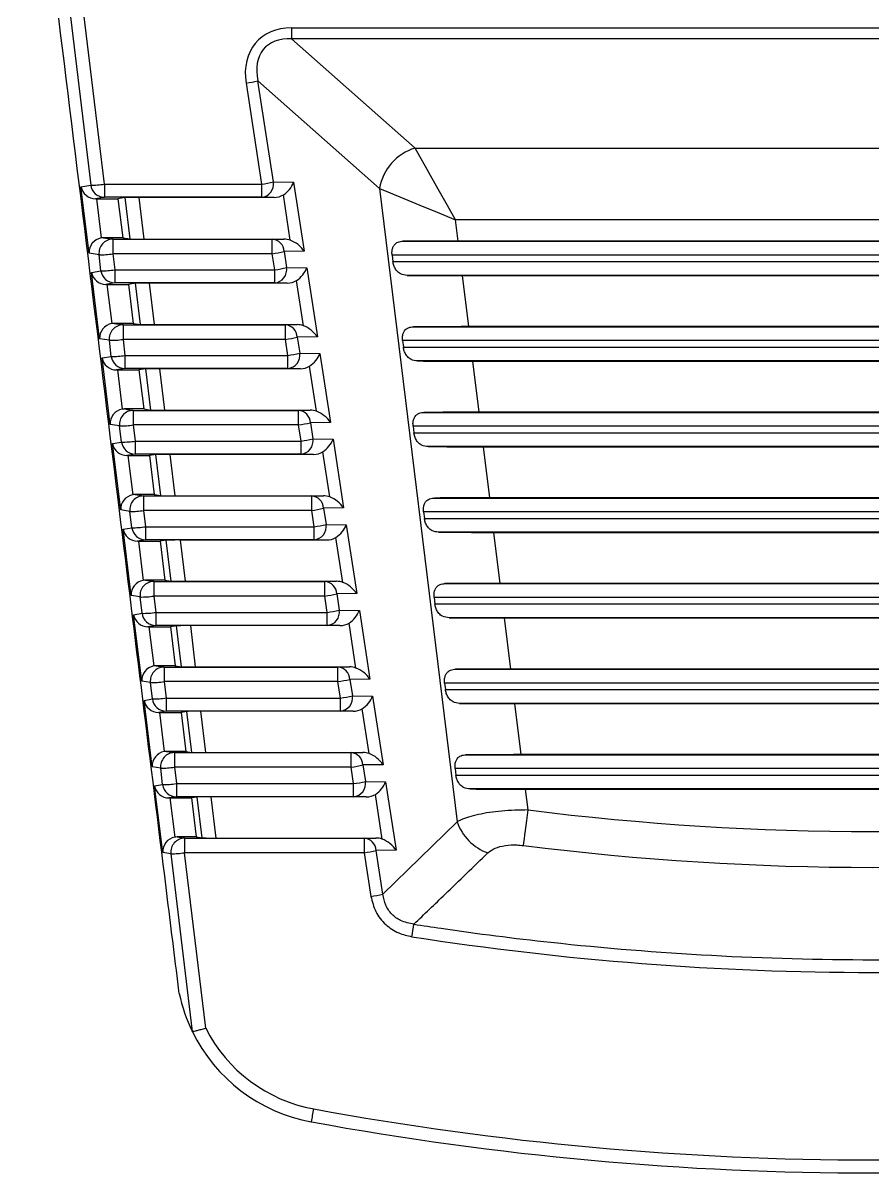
# Model space of a CAD drawing. Extents: x 12.3 to 108.7, y 1.1 to 80.4.
# Drawn here: x 47.134 to 47.749, y 27.602 to 28.435 of the extents above; entities that cross this region are included whole.
import ezdxf

# ---------------------------------------------------------------- set-up
doc = ezdxf.new("R2010")
doc.units = 0
doc.header["$MEASUREMENT"] = 0
doc.layers.add('OBJECT', color=7, linetype='CONTINUOUS')

msp = doc.modelspace()

# ---------------------------------------------------------------- linework, layer by layer
at = {"layer": 'OBJECT'}
for p, q in [((47.1338, 28.72596), (47.18282, 28.31742)), ((47.19273, 28.31811), (47.14368, 28.7269)), ((47.32832, 28.43141), (48.17025, 28.43141)), ((47.32832, 28.43141), (47.32832, 28.42327)), ((48.17025, 28.42327), (47.32832, 28.42327)), ((47.41766, 28.34423), (47.32832, 28.42327)), ((47.29531, 28.39132), (47.30655, 28.31811)), ((47.31515, 28.31969), (47.30391, 28.39291)), ((47.30391, 28.39291), (47.39187, 28.31508)), ((47.41766, 28.34423), (48.0809, 28.34423)), ((47.31515, 28.31969), (47.32974, 28.31947)), ((47.17579, 28.31623), (47.18282, 28.31742)), ((47.18169, 28.26815), (47.17579, 28.31623)), ((47.19273, 28.31811), (47.30655, 28.31811)), ((47.19273, 28.31811), (47.19273, 28.30863)), ((47.30655, 28.31811), (47.30655, 28.30863)), ((47.32974, 28.31947), (47.33742, 28.26948)), ((47.39187, 28.31508), (47.4482, 27.85633)), ((47.19273, 28.30863), (47.18621, 28.30753)), ((47.18692, 28.30753), (47.20255, 28.30753)), ((47.18692, 28.30753), (47.19041, 28.27913)), ((47.30655, 28.30863), (47.19273, 28.30863)), ((47.20777, 28.30841), (47.20255, 28.30753)), ((47.20255, 28.30753), (47.20602, 28.27928)), ((47.21137, 28.27842), (47.20777, 28.30841)), ((47.31567, 28.3085), (47.21775, 28.3085)), ((47.21775, 28.3085), (47.22137, 28.27833)), ((47.31567, 28.3085), (47.30655, 28.30863)), ((47.32734, 28.27752), (47.32231, 28.31035)), ((47.44891, 28.27691), (47.44703, 28.29227)), ((48.05154, 28.29227), (47.44703, 28.29227)), ((47.19214, 28.27928), (47.19879, 28.27821)), ((47.20602, 28.27928), (47.19214, 28.27928)), ((47.19879, 28.27821), (47.19879, 28.26768)), ((47.19879, 28.27821), (47.31429, 28.27821)), ((47.20602, 28.27928), (47.21137, 28.27842)), ((47.22137, 28.27833), (47.32275, 28.27833)), ((47.31429, 28.27821), (47.32275, 28.27833)), ((47.31429, 28.26768), (47.31429, 28.27821)), ((47.40884, 28.27678), (48.08972, 28.27678)), ((48.04965, 28.27691), (47.44891, 28.27691)), ((47.18887, 28.26699), (47.18169, 28.26815)), ((47.19027, 28.25539), (47.18887, 28.26699)), ((47.31429, 28.26768), (47.19879, 28.26768)), ((47.19879, 28.26768), (47.20018, 28.25608)), ((47.31607, 28.25608), (47.31429, 28.26768)), ((47.33742, 28.26948), (47.32289, 28.26926)), ((47.32289, 28.26926), (47.32467, 28.25766)), ((47.40106, 28.26678), (47.40164, 28.26204)), ((48.09751, 28.26678), (47.40106, 28.26678)), ((47.40164, 28.26204), (48.09693, 28.26204)), ((47.1834, 28.25423), (47.19027, 28.25539)), ((47.18931, 28.20615), (47.1834, 28.25423)), ((47.20018, 28.25608), (47.31607, 28.25608)), ((47.20018, 28.25608), (47.20018, 28.24661)), ((47.31607, 28.24661), (47.31607, 28.25608)), ((47.32467, 28.25766), (47.33927, 28.25744)), ((47.33927, 28.25744), (47.34693, 28.20751)), ((47.20018, 28.24661), (47.19383, 28.24553)), ((47.19453, 28.24553), (47.21016, 28.24553)), ((47.19453, 28.24553), (47.19802, 28.21713)), ((47.31607, 28.24661), (47.20018, 28.24661)), ((47.21521, 28.24639), (47.21016, 28.24553)), ((47.21016, 28.24553), (47.21363, 28.21728)), ((47.2188, 28.21644), (47.21521, 28.24639)), ((47.32519, 28.24647), (47.2252, 28.24647)), ((47.2252, 28.24647), (47.22881, 28.21636)), ((47.32519, 28.24647), (47.31607, 28.24661)), ((47.33686, 28.21555), (47.33183, 28.24832)), ((48.08668, 28.25204), (47.41188, 28.25204)), ((47.45652, 28.21491), (47.45198, 28.25191)), ((47.45198, 28.25191), (48.04658, 28.25191)), ((47.19975, 28.21728), (47.20622, 28.21624)), ((47.21363, 28.21728), (47.19975, 28.21728)), ((47.20622, 28.21624), (47.20622, 28.20571)), ((47.20622, 28.21624), (47.32381, 28.21624)), ((47.21363, 28.21728), (47.2188, 28.21644)), ((47.22881, 28.21636), (47.33227, 28.21636)), ((47.32381, 28.21624), (47.33227, 28.21636)), ((47.32381, 28.20571), (47.32381, 28.21624)), ((47.41646, 28.21478), (48.08211, 28.21478)), ((48.04204, 28.21491), (47.45652, 28.21491)), ((47.19631, 28.20502), (47.18931, 28.20615)), ((47.19771, 28.19336), (47.19631, 28.20502)), ((47.32381, 28.20571), (47.20622, 28.20571)), ((47.20622, 28.20571), (47.20762, 28.19405)), ((47.3256, 28.19405), (47.32381, 28.20571)), ((47.34693, 28.20751), (47.3324, 28.20729)), ((47.3324, 28.20729), (47.33419, 28.19563)), ((47.40867, 28.20478), (47.40925, 28.20004)), ((48.0899, 28.20478), (47.40867, 28.20478)), ((47.33419, 28.19563), (47.34879, 28.19541)), ((47.34879, 28.19541), (47.35644, 28.14554)), ((47.40925, 28.20004), (48.08931, 28.20004)), ((47.19102, 28.19223), (47.19771, 28.19336)), ((47.19692, 28.14415), (47.19102, 28.19223)), ((47.20762, 28.19405), (47.3256, 28.19405)), ((47.20762, 28.19405), (47.20762, 28.18458)), ((47.3256, 28.18458), (47.3256, 28.19405)), ((47.34637, 28.15358), (47.34135, 28.18629)), ((48.07907, 28.19004), (47.41949, 28.19004)), ((47.46414, 28.15291), (47.45959, 28.18991)), ((47.45959, 28.18991), (48.03897, 28.18991)), ((47.20762, 28.18458), (47.20144, 28.18353)), ((47.20215, 28.18353), (47.21777, 28.18353)), ((47.20215, 28.18353), (47.20563, 28.15513)), ((47.3256, 28.18458), (47.20762, 28.18458)), ((47.22265, 28.18436), (47.21777, 28.18353)), ((47.21777, 28.18353), (47.22124, 28.15528)), ((47.22624, 28.15447), (47.22265, 28.18436)), ((47.33471, 28.18444), (47.23264, 28.18444)), ((47.23264, 28.18444), (47.23625, 28.15439)), ((47.33471, 28.18444), (47.3256, 28.18458)), ((47.20737, 28.15528), (47.21366, 28.15426)), ((47.22124, 28.15528), (47.20737, 28.15528)), ((47.21366, 28.15426), (47.21366, 28.14374)), ((47.21366, 28.15426), (47.33332, 28.15426)), ((47.22124, 28.15528), (47.22624, 28.15447)), ((47.23625, 28.15439), (47.34178, 28.15439)), ((47.33332, 28.15426), (47.34178, 28.15439)), ((47.33332, 28.14374), (47.33332, 28.15426)), ((47.35644, 28.14554), (47.34191, 28.14532)), ((47.34191, 28.14532), (47.34371, 28.1336)), ((47.42407, 28.15278), (48.0745, 28.15278)), ((48.03443, 28.15291), (47.46414, 28.15291)), ((47.20375, 28.14305), (47.19692, 28.14415)), ((47.20515, 28.13133), (47.20375, 28.14305)), ((47.33332, 28.14374), (47.21366, 28.14374)), ((47.21366, 28.14374), (47.21506, 28.13202)), ((47.33512, 28.13202), (47.33332, 28.14374)), ((47.41628, 28.14278), (47.41686, 28.13804)), ((48.08228, 28.14278), (47.41628, 28.14278)), ((47.41686, 28.13804), (48.0817, 28.13804)), ((47.19863, 28.13023), (47.20515, 28.13133)), ((47.20453, 28.08215), (47.19863, 28.13023)), ((47.21506, 28.13202), (47.33512, 28.13202)), ((47.21506, 28.13202), (47.21506, 28.12255)), ((47.33512, 28.12255), (47.33512, 28.13202)), ((47.34371, 28.1336), (47.35831, 28.13338)), ((47.35831, 28.13338), (47.36596, 28.08357)), ((48.07146, 28.12804), (47.42711, 28.12804)), ((47.21506, 28.12255), (47.20905, 28.12153)), ((47.20976, 28.12153), (47.22538, 28.12153)), ((47.20976, 28.12153), (47.21325, 28.09313)), ((47.33512, 28.12255), (47.21506, 28.12255)), ((47.2301, 28.12233), (47.22538, 28.12153)), ((47.22538, 28.12153), (47.22885, 28.09328)), ((47.23368, 28.0925), (47.2301, 28.12233)), ((47.34423, 28.12241), (47.24008, 28.12241)), ((47.24008, 28.12241), (47.24368, 28.09242)), ((47.34423, 28.12241), (47.33512, 28.12255)), ((47.35588, 28.09161), (47.35087, 28.12426)), ((47.47175, 28.09091), (47.46721, 28.12791)), ((47.46721, 28.12791), (48.03136, 28.12791)), ((47.21498, 28.09328), (47.22109, 28.09229)), ((47.22885, 28.09328), (47.21498, 28.09328)), ((47.22109, 28.09229), (47.22109, 28.08177)), ((47.22109, 28.09229), (47.34283, 28.09229)), ((47.22885, 28.09328), (47.23368, 28.0925)), ((47.24368, 28.09242), (47.35129, 28.09242)), ((47.34283, 28.09229), (47.35129, 28.09242)), ((47.34283, 28.08177), (47.34283, 28.09229)), ((47.43168, 28.09078), (48.06688, 28.09078)), ((48.02681, 28.09091), (47.47175, 28.09091)), ((47.21118, 28.08108), (47.20453, 28.08215)), ((47.2126, 28.0693), (47.21118, 28.08108)), ((47.34283, 28.08177), (47.22109, 28.08177)), ((47.22109, 28.08177), (47.22251, 28.06999)), ((47.34464, 28.06999), (47.34283, 28.08177)), ((47.36596, 28.08357), (47.35143, 28.08335)), ((47.35143, 28.08335), (47.35323, 28.07157)), ((47.42389, 28.08078), (47.42448, 28.07604)), ((48.07467, 28.08078), (47.42389, 28.08078)), ((47.22251, 28.06999), (47.34464, 28.06999)), ((47.22251, 28.06999), (47.22251, 28.06052)), ((47.34464, 28.06052), (47.34464, 28.06999)), ((47.35323, 28.07157), (47.36783, 28.07136)), ((47.36783, 28.07136), (47.37547, 28.0216)), ((47.42448, 28.07604), (48.07409, 28.07604)), ((47.20624, 28.06823), (47.2126, 28.0693)), ((47.21214, 28.02015), (47.20624, 28.06823)), ((47.3654, 28.02963), (47.36039, 28.06223)), ((48.06385, 28.06604), (47.43472, 28.06604)), ((47.47936, 28.02891), (47.47482, 28.06591)), ((47.47482, 28.06591), (48.02375, 28.06591)), ((47.22251, 28.06052), (47.21666, 28.05953)), ((47.21737, 28.05953), (47.233, 28.05953)), ((47.21737, 28.05953), (47.22086, 28.03113)), ((47.34464, 28.06052), (47.22251, 28.06052)), ((47.23754, 28.0603), (47.233, 28.05953)), ((47.233, 28.05953), (47.23647, 28.03128)), ((47.24111, 28.03053), (47.23754, 28.0603)), ((47.35375, 28.06038), (47.24753, 28.06038)), ((47.24753, 28.06038), (47.25112, 28.03045)), ((47.35375, 28.06038), (47.34464, 28.06052)), ((47.22259, 28.03128), (47.22853, 28.03032)), ((47.23647, 28.03128), (47.22259, 28.03128)), ((47.22853, 28.03032), (47.22853, 28.01979)), ((47.22853, 28.03032), (47.35234, 28.03032)), ((47.23647, 28.03128), (47.24111, 28.03053)), ((47.25112, 28.03045), (47.3608, 28.03045)), ((47.35234, 28.03032), (47.3608, 28.03045)), ((47.35234, 28.01979), (47.35234, 28.03032)), ((47.43929, 28.02878), (48.05927, 28.02878)), ((48.0192, 28.02891), (47.47936, 28.02891)), ((47.21862, 28.0191), (47.21214, 28.02015)), ((47.35234, 28.01979), (47.22853, 28.01979)), ((47.22853, 28.01979), (47.22995, 28.00796)), ((47.35416, 28.00796), (47.35234, 28.01979)), ((47.37547, 28.0216), (47.36094, 28.02138)), ((47.36094, 28.02138), (47.36275, 28.00955)), ((47.22004, 28.00727), (47.21862, 28.0191)), ((47.43151, 28.01878), (47.43209, 28.01404)), ((48.06706, 28.01878), (47.43151, 28.01878)), ((47.43209, 28.01404), (48.06648, 28.01404)), ((47.21385, 28.00623), (47.22004, 28.00727)), ((47.21976, 27.95815), (47.21385, 28.00623)), ((47.22995, 28.00796), (47.35416, 28.00796)), ((47.22995, 28.00796), (47.22995, 27.99849)), ((47.35416, 27.99849), (47.35416, 28.00796)), ((47.36275, 28.00955), (47.37735, 28.00933)), ((47.37735, 28.00933), (47.38498, 27.95962)), ((48.05623, 28.00404), (47.44233, 28.00404)), ((47.48698, 27.96691), (47.48243, 28.00391)), ((47.48243, 28.00391), (48.01613, 28.00391)), ((47.22995, 27.99849), (47.22428, 27.99753)), ((47.22498, 27.99753), (47.24061, 27.99753)), ((47.22498, 27.99753), (47.22847, 27.96913)), ((47.35416, 27.99849), (47.22995, 27.99849)), ((47.24498, 27.99827), (47.24061, 27.99753)), ((47.24061, 27.99753), (47.24408, 27.96928)), ((47.24855, 27.96856), (47.24498, 27.99827)), ((47.36328, 27.99835), (47.25497, 27.99835)), ((47.25497, 27.99835), (47.25855, 27.96848)), ((47.36328, 27.99835), (47.35416, 27.99849)), ((47.37491, 27.96766), (47.36991, 28.0002)), ((47.2302, 27.96928), (47.23597, 27.96835)), ((47.24408, 27.96928), (47.2302, 27.96928)), ((47.23597, 27.96835), (47.23597, 27.95782)), ((47.23597, 27.96835), (47.36186, 27.96835)), ((47.24408, 27.96928), (47.24855, 27.96856)), ((47.25855, 27.96848), (47.37032, 27.96848)), ((47.36186, 27.96835), (47.37032, 27.96848)), ((47.36186, 27.95782), (47.36186, 27.96835)), ((47.44691, 27.96678), (48.05166, 27.96678)), ((48.01159, 27.96691), (47.48698, 27.96691)), ((47.22606, 27.95713), (47.21976, 27.95815)), ((47.22748, 27.94524), (47.22606, 27.95713)), ((47.36186, 27.95782), (47.23597, 27.95782)), ((47.23597, 27.95782), (47.23739, 27.94593)), ((47.36368, 27.94593), (47.36186, 27.95782)), ((47.38498, 27.95962), (47.37045, 27.95941)), ((47.37045, 27.95941), (47.37228, 27.94752)), ((47.43912, 27.95678), (47.4397, 27.95204)), ((48.05945, 27.95678), (47.43912, 27.95678)), ((47.22147, 27.94423), (47.22748, 27.94524)), ((47.23739, 27.94593), (47.36368, 27.94593)), ((47.23739, 27.94593), (47.23739, 27.93646)), ((47.36368, 27.93646), (47.36368, 27.94593)), ((47.37228, 27.94752), (47.38687, 27.9473)), ((47.38687, 27.9473), (47.39449, 27.89765)), ((47.4397, 27.95204), (48.05886, 27.95204)), ((47.22737, 27.89615), (47.22147, 27.94423)), ((47.23739, 27.93646), (47.23189, 27.93553)), ((47.36368, 27.93646), (47.23739, 27.93646)), ((47.3728, 27.93633), (47.36368, 27.93646)), ((47.38442, 27.90569), (47.37943, 27.93817)), ((48.04862, 27.94204), (47.44994, 27.94204)), ((47.49459, 27.90491), (47.49004, 27.94191)), ((47.49004, 27.94191), (48.00852, 27.94191)), ((47.2326, 27.93553), (47.24822, 27.93553)), ((47.2326, 27.93553), (47.23608, 27.90713)), ((47.25243, 27.93624), (47.24822, 27.93553)), ((47.24822, 27.93553), (47.25169, 27.90728)), ((47.25599, 27.90659), (47.25243, 27.93624)), ((47.3728, 27.93633), (47.26241, 27.93633)), ((47.26241, 27.93633), (47.26599, 27.90651)), ((47.23782, 27.90728), (47.2434, 27.90638)), ((47.25169, 27.90728), (47.23782, 27.90728)), ((47.2434, 27.90638), (47.2434, 27.89585)), ((47.2434, 27.90638), (47.37137, 27.90638)), ((47.25169, 27.90728), (47.25599, 27.90659)), ((47.26599, 27.90651), (47.37983, 27.90651)), ((47.37137, 27.90638), (47.37983, 27.90651)), ((47.37137, 27.89585), (47.37137, 27.90638)), ((47.45452, 27.90478), (48.04404, 27.90478)), ((48.00398, 27.90491), (47.49459, 27.90491)), ((47.23349, 27.89516), (47.22737, 27.89615)), ((47.23492, 27.88322), (47.23349, 27.89516)), ((47.37137, 27.89585), (47.2434, 27.89585)), ((47.2434, 27.89585), (47.24484, 27.88391)), ((47.3732, 27.88391), (47.37137, 27.89585)), ((47.39449, 27.89765), (47.37996, 27.89743)), ((47.37996, 27.89743), (47.3818, 27.88549)), ((47.44673, 27.89478), (47.44731, 27.89004)), ((48.05183, 27.89478), (47.44673, 27.89478)), ((47.44731, 27.89004), (48.05125, 27.89004)), ((47.22908, 27.88223), (47.23492, 27.88322)), ((47.23498, 27.83415), (47.22908, 27.88223)), ((47.24484, 27.88391), (47.3732, 27.88391)), ((47.24484, 27.88391), (47.24484, 27.87443)), ((47.3732, 27.87443), (47.3732, 27.88391)), ((47.3818, 27.88549), (47.39639, 27.88527)), ((47.39639, 27.88527), (47.40401, 27.83568)), ((48.04101, 27.88004), (47.45756, 27.88004)), ((47.4995, 27.86487), (47.49766, 27.87991)), ((47.49766, 27.87991), (48.00091, 27.87991)), ((47.24484, 27.87443), (47.2395, 27.87353)), ((47.24021, 27.87353), (47.25584, 27.87353)), ((47.24021, 27.87353), (47.2437, 27.84513)), ((47.3732, 27.87443), (47.24484, 27.87443)), ((47.25987, 27.87421), (47.25584, 27.87353)), ((47.25584, 27.87353), (47.2593, 27.84528)), ((47.26342, 27.84462), (47.25987, 27.87421)), ((47.38232, 27.8743), (47.26986, 27.8743)), ((47.26986, 27.8743), (47.27343, 27.84453)), ((47.38232, 27.8743), (47.3732, 27.87443)), ((47.39393, 27.84372), (47.38896, 27.87615)), ((47.4482, 27.85633), (47.39433, 27.80386)), ((47.24543, 27.84528), (47.25084, 27.84441)), ((47.2593, 27.84528), (47.24543, 27.84528)), ((47.2593, 27.84528), (47.26342, 27.84462)), ((47.25084, 27.84441), (47.25084, 27.83388)), ((47.25084, 27.84441), (47.38088, 27.84441)), ((47.27343, 27.84453), (47.38934, 27.84453)), ((47.38088, 27.84441), (47.38934, 27.84453)), ((47.38088, 27.84441), (47.38088, 27.83388)), ((47.24093, 27.83319), (47.23498, 27.83415)), ((47.24093, 27.83319), (47.25637, 27.7045)), ((47.26608, 27.70689), (47.25084, 27.83388)), ((47.38088, 27.83388), (47.25084, 27.83388)), ((47.38088, 27.83388), (47.38573, 27.80228)), ((47.40401, 27.83568), (47.38948, 27.83546)), ((47.39433, 27.80386), (47.38948, 27.83546)), ((47.25637, 27.7045), (47.25635, 27.70454))]:
    msp.add_line(p, q, dxfattribs=at)
at = {"layer": 'OBJECT', "flags": 128}
for points in [[(47.44703, 28.29227), (47.44114, 28.30269), (47.43543, 28.31279), (47.43007, 28.32227), (47.42523, 28.33083), (47.42105, 28.33823), (47.41766, 28.34423)], [(47.39187, 28.31508), (47.3997, 28.31184), (47.40959, 28.30775), (47.42112, 28.30298), (47.43379, 28.29774), (47.44703, 28.29227)], [(47.49626, 27.83909), (47.49654, 27.84125), (47.49686, 27.84382), (47.49723, 27.84675), (47.49763, 27.84998), (47.49807, 27.85348), (47.49854, 27.85716), (47.49902, 27.86098), (47.4995, 27.86487)]]:
    msp.add_lwpolyline(points, dxfattribs=at)
at = {"layer": 'OBJECT'}
for centre, radius, start, end in [((47.27911, 28.50344), 0.11328, 278.22259, 282.64449), ((47.42872, 28.30846), 0.03744, 107.1836, 169.81639), ((47.29031, 28.43048), 0.11354, 278.22589, 282.63749), ((47.30566, 28.31819), 0.0096, 275.31496, 8.95239), ((47.18406, 28.37116), 0.05376, 268.67892, 279.28434), ((47.19275, 28.31863), 0.01, 186.97649, 269.93728), ((47.1988, 28.26821), 0.01, 90.07709, 186.99041), ((47.31361, 28.26895), 0.00928, 1.91523, 85.80817), ((47.19012, 28.32068), 0.0537, 268.67178, 279.2881), ((47.29804, 28.38007), 0.11356, 278.22816, 282.63892), ((47.19151, 28.30907), 0.0537, 268.67178, 279.2881), ((47.20019, 28.2566), 0.01, 186.97569, 269.93809), ((47.29982, 28.36848), 0.11357, 278.22825, 282.63883), ((47.31518, 28.25617), 0.0096, 275.31334, 8.95377), ((47.20624, 28.20624), 0.01, 90.07709, 186.99041), ((47.32313, 28.20698), 0.00928, 1.91523, 85.80817), ((47.19755, 28.25876), 0.05376, 268.67892, 279.28434), ((47.30756, 28.31808), 0.11354, 278.22576, 282.63753), ((47.30935, 28.30643), 0.11355, 278.22599, 282.63731), ((47.32471, 28.19414), 0.0096, 275.31506, 8.95205), ((47.19895, 28.2471), 0.05376, 268.67892, 279.28434), ((47.20763, 28.19457), 0.01, 186.97661, 269.93716), ((47.21367, 28.14426), 0.01, 90.0764, 186.98961), ((47.33264, 28.14501), 0.00928, 1.91721, 85.80807), ((47.31712, 28.25586), 0.11329, 278.22281, 282.64426), ((47.20499, 28.19673), 0.0537, 268.67178, 279.2881), ((47.2064, 28.18502), 0.0537, 268.67178, 279.2881), ((47.21507, 28.13254), 0.01, 186.97569, 269.93809), ((47.31889, 28.24428), 0.11343, 278.22554, 282.64154), ((47.33423, 28.13211), 0.0096, 275.31334, 8.95377), ((47.22111, 28.08229), 0.01, 90.07883, 186.98867), ((47.34215, 28.08304), 0.00928, 1.91731, 85.80609), ((47.21243, 28.13476), 0.0537, 268.67178, 279.2881), ((47.3266, 28.19403), 0.11343, 278.22554, 282.64154), ((47.21383, 28.12304), 0.05376, 268.67892, 279.28434), ((47.32839, 28.18237), 0.11355, 278.22599, 282.63731), ((47.34375, 28.07008), 0.0096, 275.31506, 8.95205), ((47.22252, 28.07052), 0.01, 186.97661, 269.93716), ((47.22854, 28.02032), 0.01, 90.0771, 186.99061), ((47.35167, 28.02107), 0.00928, 1.91523, 85.80817), ((47.21986, 28.07279), 0.0537, 268.67179, 279.28812), ((47.33605, 28.13239), 0.11377, 278.23216, 282.63492), ((47.22128, 28.06096), 0.0537, 268.67178, 279.2881), ((47.22996, 28.00849), 0.01, 186.97591, 269.93787), ((47.33793, 28.12022), 0.11343, 278.22554, 282.64154), ((47.35327, 28.00805), 0.0096, 275.31334, 8.95377), ((47.23598, 27.95835), 0.01, 90.0766, 186.99111), ((47.36118, 27.95909), 0.00928, 1.91523, 85.80817), ((47.22729, 28.01087), 0.05375, 268.67892, 279.28437), ((47.34561, 28.0702), 0.11355, 278.22599, 282.63731), ((47.22872, 27.99899), 0.05375, 268.67893, 279.28436), ((47.2374, 27.94646), 0.01, 186.9764, 269.93716), ((47.34743, 28.05831), 0.11355, 278.22599, 282.63731), ((47.36279, 27.94602), 0.0096, 275.31506, 8.95205), ((47.24342, 27.89638), 0.01, 90.07946, 186.98825), ((47.37069, 27.89712), 0.00928, 1.9192, 85.8042), ((47.23474, 27.94885), 0.0537, 268.67172, 279.28819), ((47.35517, 28.00797), 0.11329, 278.22273, 282.64434), ((47.23617, 27.9369), 0.0537, 268.67179, 279.28812), ((47.24485, 27.88443), 0.01, 186.97556, 269.938), ((47.35697, 27.99617), 0.11343, 278.22554, 282.64154), ((47.37231, 27.88399), 0.0096, 275.31334, 8.95377), ((47.74928, 29.85191), 2.00268, 262.8353, 277.1647), ((47.48235, 27.86773), 0.036, 198.46084, 250.67237), ((47.25085, 27.83441), 0.01, 90.07864, 186.98907), ((47.3802, 27.83515), 0.00928, 1.91523, 85.80817), ((47.74928, 29.85191), 2.02866, 262.8353, 277.1647), ((47.24217, 27.88687), 0.0537, 268.67174, 279.28817), ((47.36463, 27.94627), 0.11356, 278.2281, 282.63898), ((47.3695, 27.91454), 0.11343, 278.22554, 282.64154), ((46.67604, 27.88959), 0.7485, 351.04465, 351.74746), ((47.36427, 27.75699), 0.12, 192.10705, 205.92184), ((47.36427, 27.75699), 0.12, 205.92184, 259.58626), ((47.36427, 27.75647), 0.11, 206.78627, 259.58626), ((47.10396, 27.69014), 0.24405, 347.89705, 350.12322), ((47.74928, 29.85138), 2.24, 259.58626, 280.41374), ((47.74928, 29.85191), 2.25, 259.58626, 280.41374)]:
    msp.add_arc(centre, radius, start, end, dxfattribs=at)
for centre, major_axis, ratio, start_param, end_param in [((47.34301, 28.38377), (0.03951, -0.03792), 0.729911, 2.491467, 3.902993), ((47.34301, 28.38429), (0.03434, -0.03241), 0.634863, 2.486313, 3.897839), ((47.1857, 28.31745), (0.00821, -0.00613), 0.948914, 3.930724, 5.379061), ((47.32115, 28.31841), (0.00769, 0.00883), 0.591833, 4.240523, 5.294934), ((47.18693, 28.30745), (0.01008, 0), 0.008662, 1.57186, 1.64196), ((47.21783, 28.30841), (0.01007, 0), 0.00868, 1.578121, 3.090203), ((47.31531, 28.3185), (0.01153, -0.0012), 0.861198, 4.83308, 5.450813), ((47.19161, 28.26937), (0.00734, 0.00707), 0.946913, 0.952763, 2.471199), ((47.19214, 28.26928), (-0.00989, 0.0016), 0.998514, 4.873219, 5.047119), ((47.22143, 28.27842), (0.01007, 0), 0.008673, 3.195065, 4.707147), ((47.32301, 28.26834), (0.01154, -0.00087), 0.862782, 1.251345, 1.657606), ((47.32882, 28.26843), (0.00979, -0.00828), 0.557988, 1.093963, 2.148375), ((47.44898, 28.27638), (0.06045, 0), 0.008662, 1.57186, 2.29679), ((47.19332, 28.25545), (0.00821, -0.00613), 0.948914, 3.930724, 5.379061), ((47.33067, 28.25639), (0.00769, 0.00883), 0.591833, 4.240523, 5.294934), ((47.19454, 28.24545), (0.01008, 0), 0.008662, 1.57186, 1.64196), ((47.22527, 28.24638), (0.01007, 0), 0.00868, 1.578121, 3.090203), ((47.32483, 28.25647), (0.01153, -0.0012), 0.861198, 4.83308, 5.450813), ((47.45192, 28.25243), (0.06045, 0), 0.008662, 3.988522, 4.713453), ((47.19922, 28.20737), (0.00734, 0.00707), 0.946913, 0.952763, 2.471199), ((47.19976, 28.20728), (-0.00989, 0.0016), 0.998514, 4.873219, 5.047119), ((47.22886, 28.21645), (0.01007, 0), 0.008673, 3.195065, 4.707147), ((47.33252, 28.20637), (0.01154, -0.00087), 0.862782, 1.251345, 1.657606), ((47.33833, 28.20645), (0.00979, -0.00828), 0.557988, 1.093963, 2.148375), ((47.45659, 28.21438), (0.06045, 0), 0.008662, 1.57186, 2.29679), ((47.34019, 28.19436), (0.00769, 0.00883), 0.591833, 4.240523, 5.294934), ((47.20093, 28.19345), (0.00821, -0.00613), 0.948914, 3.930724, 5.379061), ((47.33435, 28.19445), (0.01153, -0.0012), 0.861198, 4.83308, 5.450813), ((47.45953, 28.19043), (0.06045, 0), 0.008662, 3.988522, 4.713453), ((47.20216, 28.18345), (0.01008, 0), 0.008662, 1.57186, 1.64196), ((47.23271, 28.18435), (0.01007, 0), 0.00868, 1.578121, 3.090203), ((47.20683, 28.14537), (0.00734, 0.00707), 0.946913, 0.952763, 2.471199), ((47.20737, 28.14528), (-0.00989, 0.0016), 0.998514, 4.873219, 5.047119), ((47.2363, 28.15448), (0.01007, 0), 0.008673, 3.195065, 4.707147), ((47.34204, 28.1444), (0.01154, -0.00087), 0.862782, 1.251345, 1.657606), ((47.34785, 28.14448), (0.00979, -0.00828), 0.557988, 1.093963, 2.148375), ((47.4642, 28.15238), (0.06045, 0), 0.008662, 1.57186, 2.29679), ((47.20854, 28.13145), (0.00821, -0.00613), 0.948914, 3.930724, 5.379061), ((47.34971, 28.13233), (0.00769, 0.00883), 0.591833, 4.240523, 5.294934), ((47.46714, 28.12843), (0.06045, 0), 0.008662, 3.988522, 4.713453), ((47.20977, 28.12145), (0.01008, 0), 0.008662, 1.57186, 1.64196), ((47.24016, 28.12232), (0.01007, 0), 0.00868, 1.578121, 3.090203), ((47.34387, 28.13242), (0.01153, -0.0012), 0.861198, 4.83308, 5.450813), ((47.21444, 28.08337), (0.00734, 0.00707), 0.946913, 0.952763, 2.471199), ((47.21498, 28.08328), (-0.00989, 0.0016), 0.998514, 4.873219, 5.047119), ((47.24373, 28.09251), (0.01007, 0), 0.008673, 3.195065, 4.707147), ((47.35155, 28.08242), (0.01154, -0.00087), 0.862782, 1.251345, 1.657606), ((47.35736, 28.08251), (0.00979, -0.00828), 0.557988, 1.093963, 2.148375), ((47.47181, 28.09038), (0.06045, 0), 0.008662, 1.57186, 2.29679), ((47.35923, 28.0703), (0.00769, 0.00883), 0.591833, 4.240523, 5.294934), ((47.21615, 28.06945), (0.00821, -0.00613), 0.948914, 3.930724, 5.379061), ((47.3534, 28.07039), (0.01153, -0.0012), 0.861198, 4.83308, 5.450813), ((47.47476, 28.06643), (0.06045, 0), 0.008662, 3.988522, 4.713453), ((47.21738, 28.05945), (0.01008, 0), 0.008662, 1.57186, 1.64196), ((47.2476, 28.0603), (0.01007, 0), 0.00868, 1.578121, 3.090203), ((47.22206, 28.02137), (0.00734, 0.00707), 0.946913, 0.952763, 2.471199), ((47.2226, 28.02128), (-0.00989, 0.0016), 0.998514, 4.873219, 5.047119), ((47.25117, 28.03054), (0.01007, 0), 0.008673, 3.195065, 4.707147), ((47.36106, 28.02045), (0.01154, -0.00087), 0.862782, 1.251345, 1.657606), ((47.36687, 28.02054), (0.00979, -0.00828), 0.557988, 1.093963, 2.148375), ((47.47943, 28.02838), (0.06045, 0), 0.008662, 1.57186, 2.29679), ((47.22377, 28.00745), (0.00821, -0.00613), 0.948914, 3.930724, 5.379061), ((47.36876, 28.00827), (0.00769, 0.00883), 0.591833, 4.240523, 5.294934), ((47.48237, 28.00443), (0.06045, 0), 0.008662, 3.988522, 4.713453), ((47.22499, 27.99745), (0.01008, 0), 0.008662, 1.57186, 1.64196), ((47.25504, 27.99827), (0.01007, 0), 0.00868, 1.578121, 3.090203), ((47.36292, 28.00836), (0.01153, -0.0012), 0.861198, 4.83308, 5.450813), ((47.22967, 27.95937), (0.00734, 0.00707), 0.946913, 0.952763, 2.471199), ((47.23021, 27.95928), (-0.00989, 0.0016), 0.998514, 4.873219, 5.047119), ((47.25861, 27.96856), (0.01007, 0), 0.008673, 3.195065, 4.707147), ((47.37057, 27.95848), (0.01154, -0.00087), 0.862782, 1.251345, 1.657606), ((47.37638, 27.95857), (0.00979, -0.00828), 0.557988, 1.093963, 2.148375), ((47.48704, 27.96638), (0.06045, 0), 0.008662, 1.57186, 2.29679), ((47.37828, 27.94624), (0.00769, 0.00883), 0.591833, 4.240523, 5.294934), ((47.23138, 27.94545), (0.00821, -0.00613), 0.948914, 3.930724, 5.379061), ((47.37244, 27.94633), (0.01153, -0.0012), 0.861198, 4.83308, 5.450813), ((47.48998, 27.94243), (0.06045, 0), 0.008662, 3.988522, 4.713453), ((47.23261, 27.93545), (0.01008, 0), 0.008662, 1.57186, 1.64196), ((47.26249, 27.93624), (0.01007, 0), 0.00868, 1.578121, 3.090203), ((47.23728, 27.89737), (0.00734, 0.00707), 0.946913, 0.952763, 2.471199), ((47.23782, 27.89728), (-0.00989, 0.0016), 0.998514, 4.873219, 5.047119), ((47.26604, 27.90659), (0.01007, 0), 0.008673, 3.195065, 4.707147), ((47.38009, 27.89651), (0.01154, -0.00087), 0.862782, 1.251345, 1.657606), ((47.3859, 27.8966), (0.00979, -0.00828), 0.557988, 1.093963, 2.148375), ((47.49465, 27.90438), (0.06045, 0), 0.008662, 1.57186, 2.29679), ((47.23899, 27.88345), (0.00821, -0.00613), 0.948914, 3.930724, 5.379061), ((47.3878, 27.88421), (0.00769, 0.00883), 0.591833, 4.240523, 5.294934), ((47.49759, 27.88043), (0.06045, 0), 0.008662, 3.988522, 4.713453), ((47.24022, 27.87345), (0.01008, 0), 0.008662, 1.57186, 1.64196), ((47.26993, 27.87421), (0.01007, 0), 0.00868, 1.578121, 3.090203), ((47.38196, 27.8843), (0.01153, -0.0012), 0.861198, 4.83308, 5.450813), ((47.24489, 27.83537), (0.00734, 0.00707), 0.946913, 0.952763, 2.471199), ((47.24543, 27.83528), (-0.00989, 0.0016), 0.998514, 4.873219, 5.047119), ((47.27348, 27.84462), (0.01007, 0), 0.008673, 3.195065, 4.707147), ((47.3896, 27.83454), (0.01154, -0.00087), 0.862782, 1.251345, 1.657606), ((47.39541, 27.83463), (0.00979, -0.00828), 0.557988, 1.093963, 2.148375), ((47.74928, 29.91754), (0, 2.17033), 0.999535, 2.987078, 3.296107)]:
    msp.add_ellipse(centre, major_axis=major_axis, ratio=ratio, start_param=start_param, end_param=end_param, dxfattribs=at)
for points, knots in [([(47.24694, 27.73183), (47.24624, 27.73751), (47.24272, 27.76594), (47.22794, 27.88534), (47.19952, 28.11511), (47.17402, 28.32219), (47.15972, 28.43827)], [0, 0, 0, 0, 0.024147, 0.120738, 0.507103, 1, 1, 1, 1]), ([(47.40106, 28.26678), (47.401, 28.26769), (47.40088, 28.26952), (47.40141, 28.27203), (47.40257, 28.27428), (47.40473, 28.27614), (47.40705, 28.27673), (47.40859, 28.27677), (47.40884, 28.27678)], [0, 0, 0, 0, 0.1503574, 0.3007049, 0.4522274, 0.6589755, 0.9428567, 1, 1, 1, 1]), ([(47.41188, 28.25204), (47.41026, 28.25223), (47.40755, 28.25255), (47.40456, 28.25492), (47.40279, 28.25764), (47.40193, 28.26013), (47.40171, 28.26159), (47.40164, 28.26204)], [0, 0, 0, 0, 0.345932, 0.577478, 0.76731, 0.927997, 1, 1, 1, 1]), ([(47.40867, 28.20478), (47.40861, 28.20569), (47.40849, 28.20752), (47.40903, 28.21003), (47.41018, 28.21228), (47.41234, 28.21414), (47.41466, 28.21473), (47.4162, 28.21477), (47.41646, 28.21478)], [0, 0, 0, 0, 0.150358, 0.300705, 0.452228, 0.658977, 0.942858, 1, 1, 1, 1]), ([(47.41949, 28.19004), (47.41787, 28.19023), (47.41516, 28.19055), (47.41218, 28.19292), (47.41041, 28.19564), (47.40954, 28.19813), (47.40932, 28.19959), (47.40925, 28.20004)], [0, 0, 0, 0, 0.3459393, 0.5774878, 0.7673227, 0.9280115, 1, 1, 1, 1]), ([(47.41628, 28.14278), (47.41622, 28.14369), (47.4161, 28.14552), (47.41664, 28.14803), (47.41779, 28.15028), (47.41995, 28.15214), (47.42227, 28.15273), (47.42381, 28.15277), (47.42407, 28.15278)], [0, 0, 0, 0, 0.150358, 0.300705, 0.452228, 0.658977, 0.942858, 1, 1, 1, 1]), ([(47.42711, 28.12804), (47.42548, 28.12823), (47.42278, 28.12855), (47.41979, 28.13092), (47.41802, 28.13364), (47.41715, 28.13613), (47.41693, 28.13759), (47.41686, 28.13804)], [0, 0, 0, 0, 0.345939, 0.577489, 0.767323, 0.928011, 1, 1, 1, 1]), ([(47.42389, 28.08078), (47.42383, 28.08169), (47.42371, 28.08352), (47.42425, 28.08603), (47.42541, 28.08828), (47.42757, 28.09014), (47.42989, 28.09073), (47.43142, 28.09077), (47.43168, 28.09078)], [0, 0, 0, 0, 0.150358, 0.300705, 0.452228, 0.658977, 0.942858, 1, 1, 1, 1]), ([(47.43472, 28.06604), (47.4331, 28.06623), (47.43039, 28.06655), (47.4274, 28.06892), (47.42563, 28.07164), (47.42477, 28.07413), (47.42454, 28.07559), (47.42448, 28.07604)], [0, 0, 0, 0, 0.345938, 0.577479, 0.767324, 0.928012, 1, 1, 1, 1]), ([(47.43151, 28.01878), (47.43145, 28.01969), (47.43133, 28.02152), (47.43187, 28.02403), (47.43302, 28.02628), (47.43518, 28.02814), (47.4375, 28.02873), (47.43904, 28.02877), (47.43929, 28.02878)], [0, 0, 0, 0, 0.150358, 0.300705, 0.452228, 0.658976, 0.942857, 1, 1, 1, 1]), ([(47.44233, 28.00404), (47.44071, 28.00423), (47.438, 28.00455), (47.43501, 28.00692), (47.43324, 28.00964), (47.43238, 28.01213), (47.43216, 28.01359), (47.43209, 28.01404)], [0, 0, 0, 0, 0.345938, 0.577479, 0.767324, 0.928012, 1, 1, 1, 1]), ([(47.43912, 27.95678), (47.43906, 27.95769), (47.43894, 27.95952), (47.43948, 27.96203), (47.44063, 27.96428), (47.44279, 27.96614), (47.44511, 27.96673), (47.44665, 27.96677), (47.44691, 27.96678)], [0, 0, 0, 0, 0.150358, 0.300705, 0.452228, 0.658976, 0.942857, 1, 1, 1, 1]), ([(47.44994, 27.94204), (47.44832, 27.94223), (47.44562, 27.94255), (47.44263, 27.94492), (47.44086, 27.94764), (47.43999, 27.95013), (47.43977, 27.95159), (47.4397, 27.95204)], [0, 0, 0, 0, 0.3459378, 0.577479, 0.7673235, 0.9280116, 1, 1, 1, 1]), ([(47.44673, 27.89478), (47.44667, 27.89569), (47.44655, 27.89752), (47.44709, 27.90003), (47.44824, 27.90228), (47.4504, 27.90414), (47.45272, 27.90473), (47.45426, 27.90477), (47.45452, 27.90478)], [0, 0, 0, 0, 0.150358, 0.300705, 0.452228, 0.658976, 0.942857, 1, 1, 1, 1]), ([(47.45756, 27.88004), (47.45594, 27.88023), (47.45323, 27.88055), (47.45024, 27.88292), (47.44847, 27.88564), (47.44761, 27.88813), (47.44738, 27.88959), (47.44731, 27.89004)], [0, 0, 0, 0, 0.3459378, 0.577479, 0.7673235, 0.9280116, 1, 1, 1, 1]), ([(47.4995, 27.86487), (47.49303, 27.86472), (47.48007, 27.86441), (47.4629, 27.86172), (47.45294, 27.8587), (47.44901, 27.85674), (47.4482, 27.85633)], [0, 0, 0, 0, 0.307398, 0.614924, 0.920647, 1, 1, 1, 1]), ([(47.47043, 27.83376), (47.472, 27.83496), (47.47513, 27.83736), (47.48277, 27.83932), (47.49018, 27.8397), (47.49468, 27.83925), (47.49626, 27.83909)], [0, 0, 0, 0, 0.288934, 0.578768, 0.851943, 1, 1, 1, 1]), ([(47.4168, 27.78215), (47.42437, 27.78937), (47.44228, 27.80646), (47.46013, 27.82377), (47.47043, 27.83376)], [0, 0, 0, 0, 0.422663, 1, 1, 1, 1]), ([(47.4168, 27.78215), (47.41349, 27.78279), (47.40762, 27.78392), (47.4006, 27.78911), (47.3959, 27.79578), (47.39486, 27.80111), (47.39433, 27.80386)], [0, 0, 0, 0, 0.295335, 0.524714, 0.754461, 1, 1, 1, 1]), ([(47.38573, 27.80228), (47.38667, 27.79847), (47.38855, 27.79084), (47.39592, 27.78158), (47.40524, 27.7754), (47.41217, 27.77382), (47.41542, 27.77307)], [0, 0, 0, 0, 0.26188, 0.524406, 0.776419, 1, 1, 1, 1]), ([(47.4168, 27.78215), (47.42339, 27.78114), (47.45634, 27.7761), (47.5667, 27.76212), (47.67806, 27.75602), (47.78928, 27.75657), (47.90055, 27.75928), (48.00441, 27.77238), (48.08177, 27.78215)], [0, 0, 0, 0, 0.029967, 0.149857, 0.5, 0.529967, 0.649857, 1, 1, 1, 1]), ([(47.25637, 27.7045), (47.25654, 27.7045), (47.25688, 27.70448), (47.25869, 27.70486), (47.26124, 27.7055), (47.26379, 27.70622), (47.26544, 27.7067), (47.26601, 27.70687), (47.26608, 27.70689)], [0, 0, 0, 0, 0.219282, 0.438511, 0.659247, 0.882995, 0.985836, 1, 1, 1, 1])]:
    msp.add_open_spline(points, degree=3, knots=knots, dxfattribs=at)

doc.saveas('drawing.dxf')
